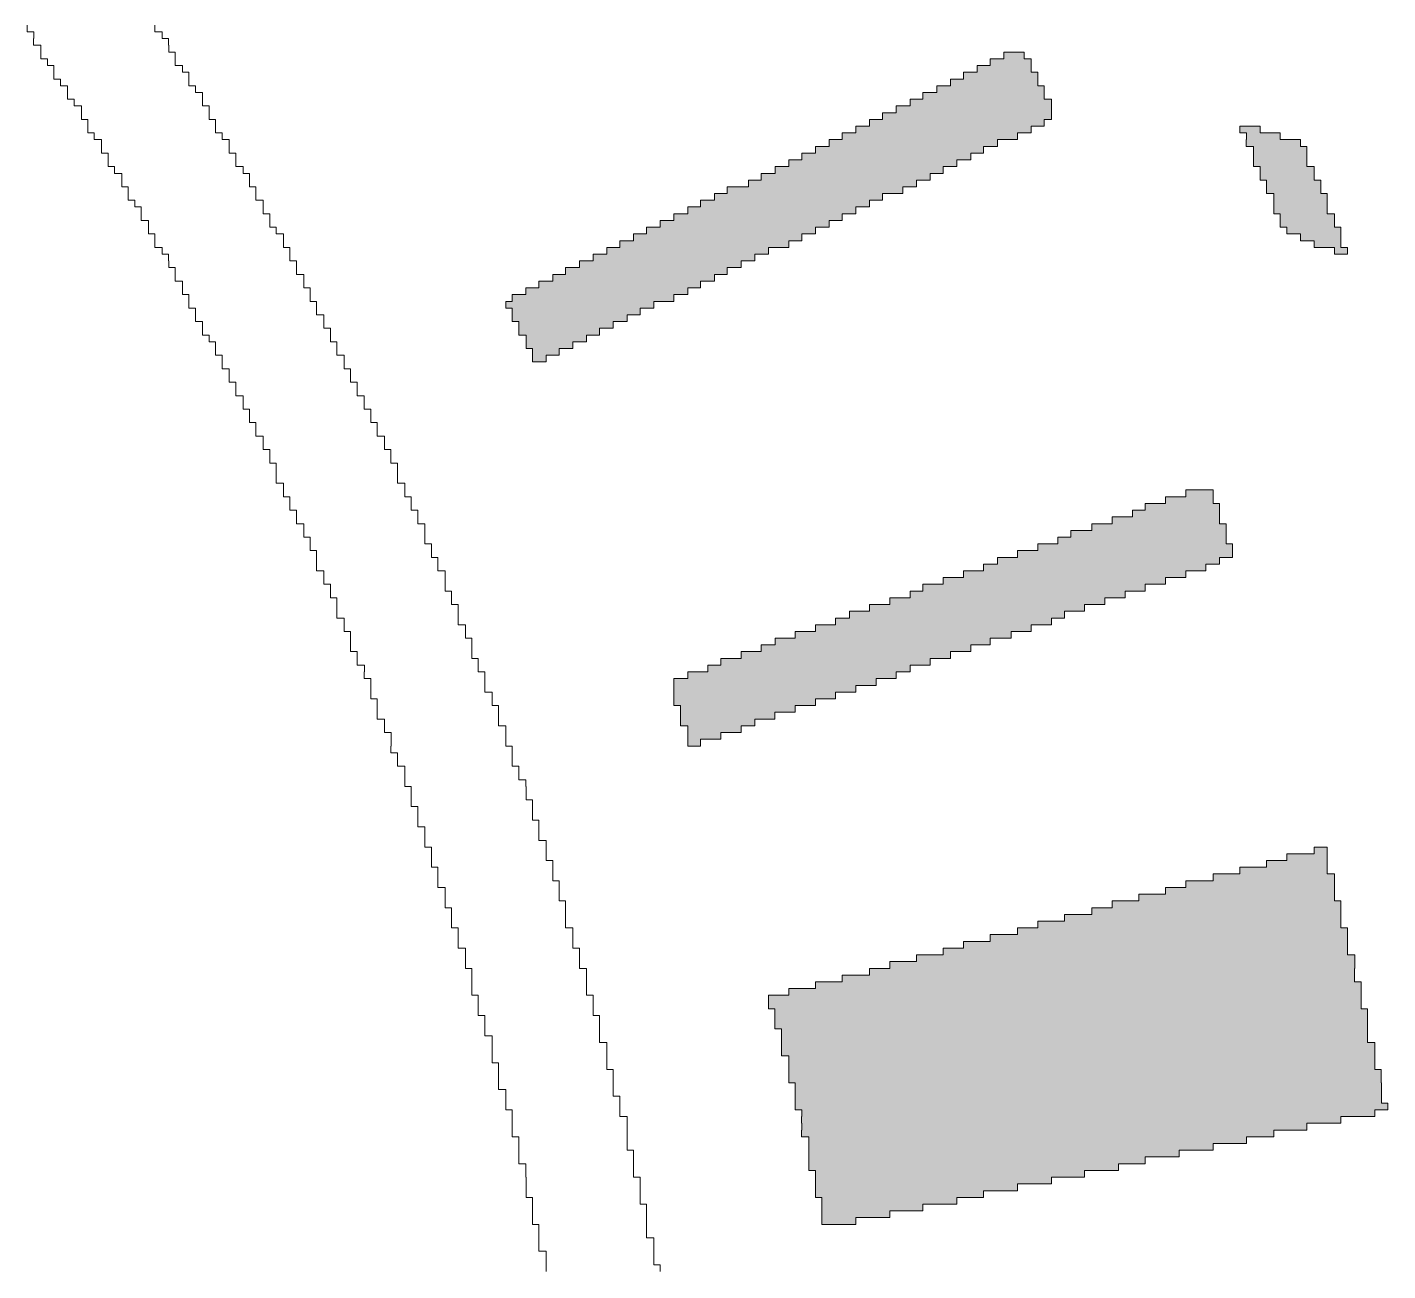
# Model space of a CAD drawing. Header units: millimetres. Extents: x 76.6 to 106.3, y -138 to -109.2.
# Drawn here: x 100.96 to 105.235, y -117.345 to -113.438 of the extents above; entities that cross this region are included whole.
import ezdxf

# ---------------------------------------------------------------- set-up
doc = ezdxf.new("R2010")
doc.units = ezdxf.units.MM
doc.header["$MEASUREMENT"] = 0
doc.layers.add('Layer 1', color=7, linetype='Continuous', lineweight=0)

msp = doc.modelspace()

# ---------------------------------------------------------------- hatches: boundary and pattern name
at = {"layer": 'Layer 1', "true_color": 0x000000, "transparency": 33554687}
h = msp.add_hatch(color=18, dxfattribs=at)
h.dxf.hatch_style = 2
h.paths.add_polyline_path([(102.9282, -114.2996), (102.9282, -114.3207), (102.8851, -114.3207), (102.8851, -114.342), (102.8445, -114.342), (102.8445, -114.3631), (102.8012, -114.3631), (102.8012, -114.3842), (102.7581, -114.3842), (102.7581, -114.4055), (102.7175, -114.4055), (102.7175, -114.4266), (102.6743, -114.4266), (102.6743, -114.4477), (102.631, -114.4477), (102.631, -114.469), (102.5904, -114.469), (102.5904, -114.4901), (102.5472, -114.4901), (102.5472, -114.469), (102.5472, -114.4477), (102.527, -114.4477), (102.527, -114.4266), (102.527, -114.4055), (102.5041, -114.4055), (102.5041, -114.3842), (102.504, -114.3842), (102.504, -114.3631), (102.4838, -114.3631), (102.4838, -114.342), (102.4838, -114.3207), (102.4634, -114.3207), (102.4634, -114.2996), (102.4837, -114.2996), (102.4837, -114.2785), (102.5269, -114.2785), (102.5269, -114.2572), (102.5676, -114.2572), (102.5676, -114.2361), (102.6107, -114.2361), (102.6107, -114.215), (102.6514, -114.215), (102.6514, -114.1937), (102.6946, -114.1937), (102.6946, -114.1726), (102.7377, -114.1726), (102.7377, -114.1515), (102.7809, -114.1515), (102.7809, -114.1302), (102.8216, -114.1302), (102.8216, -114.1091), (102.8648, -114.1091), (102.8648, -114.088), (102.9054, -114.088), (102.9054, -114.0667), (102.9486, -114.0667), (102.9486, -114.0456), (102.9918, -114.0456), (102.9918, -114.0245), (103.035, -114.0245), (103.035, -114.0032), (103.0756, -114.0032), (103.0756, -113.9821), (103.1188, -113.9821), (103.1188, -113.961), (103.1594, -113.961), (103.1594, -113.9397), (103.2255, -113.9397), (103.2255, -113.9186), (103.2661, -113.9186), (103.2661, -113.8975), (103.3093, -113.8975), (103.3093, -113.8762), (103.3525, -113.8762), (103.3525, -113.8551), (103.3931, -113.8551), (103.3931, -113.834), (103.4363, -113.834), (103.4363, -113.8127), (103.4795, -113.8127), (103.4795, -113.7916), (103.52, -113.7916), (103.52, -113.7705), (103.5632, -113.7705), (103.5632, -113.7492), (103.6064, -113.7492), (103.6064, -113.7281), (103.6471, -113.7281), (103.6471, -113.707), (103.6903, -113.707), (103.6903, -113.6857), (103.7335, -113.6857), (103.7335, -113.6646), (103.7741, -113.6646), (103.7741, -113.6435), (103.8172, -113.6435), (103.8172, -113.6222), (103.8605, -113.6222), (103.8605, -113.6011), (103.9011, -113.6011), (103.9011, -113.58), (103.9442, -113.58), (103.9442, -113.5587), (103.9849, -113.5587), (103.9849, -113.5376), (104.0281, -113.5376), (104.0281, -113.5165), (104.0916, -113.5165), (104.0916, -113.5376), (104.1144, -113.5376), (104.1144, -113.5587), (104.1144, -113.5587), (104.1144, -113.58), (104.1348, -113.58), (104.1348, -113.6011), (104.1348, -113.6222), (104.155, -113.6222), (104.155, -113.6435), (104.1551, -113.6435), (104.1551, -113.6646), (104.178, -113.6646), (104.178, -113.6857), (104.178, -113.707), (104.178, -113.7281), (104.155, -113.7281), (104.155, -113.7492), (104.1144, -113.7492), (104.1144, -113.7705), (104.0712, -113.7705), (104.0712, -113.7916), (104.0078, -113.7916), (104.0078, -113.8127), (103.9646, -113.8127), (103.9646, -113.834), (103.924, -113.834), (103.924, -113.8551), (103.8808, -113.8551), (103.8808, -113.8762), (103.8376, -113.8762), (103.8376, -113.8975), (103.797, -113.8975), (103.797, -113.9186), (103.7538, -113.9186), (103.7538, -113.9397), (103.7106, -113.9397), (103.7106, -113.961), (103.6471, -113.961), (103.6471, -113.9821), (103.6065, -113.9821), (103.6065, -114.0032), (103.5633, -114.0032), (103.5633, -114.0245), (103.5201, -114.0245), (103.5201, -114.0456), (103.4795, -114.0456), (103.4795, -114.0667), (103.4363, -114.0667), (103.4363, -114.088), (103.3931, -114.088), (103.3931, -114.1091), (103.3525, -114.1091), (103.3525, -114.1302), (103.2889, -114.1302), (103.2889, -114.1515), (103.2457, -114.1515), (103.2457, -114.1726), (103.2026, -114.1726), (103.2026, -114.1937), (103.1594, -114.1937), (103.1594, -114.215), (103.1187, -114.215), (103.1187, -114.2361), (103.0756, -114.2361), (103.0756, -114.2572), (103.0349, -114.2572), (103.0349, -114.2785), (102.9917, -114.2785), (102.9917, -114.2996)])
h = msp.add_hatch(color=18, dxfattribs=at)
h.dxf.hatch_style = 2
h.paths.add_polyline_path([(105.0669, -114.1302), (105.0034, -114.1302), (105.0034, -114.1091), (104.9602, -114.1091), (104.9602, -114.088), (104.917, -114.088), (104.917, -114.0667), (104.8967, -114.0667), (104.8967, -114.0456), (104.8967, -114.0245), (104.8764, -114.0245), (104.8764, -114.0032), (104.8764, -113.9821), (104.8764, -113.961), (104.8536, -113.961), (104.8536, -113.9397), (104.8536, -113.9186), (104.8332, -113.9186), (104.8332, -113.8975), (104.8332, -113.8762), (104.8129, -113.8762), (104.8129, -113.8551), (104.8129, -113.834), (104.8129, -113.8127), (104.79, -113.8127), (104.79, -113.7916), (104.7901, -113.7916), (104.7901, -113.7705), (104.7698, -113.7705), (104.7698, -113.7492), (104.8333, -113.7492), (104.8333, -113.7705), (104.8968, -113.7705), (104.8968, -113.7916), (104.9602, -113.7916), (104.9602, -113.8127), (104.9805, -113.8127), (104.9805, -113.834), (104.9805, -113.8551), (104.9805, -113.8762), (105.0034, -113.8762), (105.0034, -113.8975), (105.0034, -113.9186), (105.0238, -113.9186), (105.0238, -113.9397), (105.0238, -113.961), (105.044, -113.961), (105.044, -113.9821), (105.044, -114.0032), (105.044, -114.0245), (105.0669, -114.0245), (105.0669, -114.0456), (105.0669, -114.0667), (105.0872, -114.0667), (105.0872, -114.088), (105.0872, -114.1091), (105.0872, -114.1302), (105.1075, -114.1302), (105.1075, -114.1515), (105.0669, -114.1515)])
h = msp.add_hatch(color=18, dxfattribs=at)
h.dxf.hatch_style = 2
h.paths.add_polyline_path([(104.7063, -115.1251), (104.6631, -115.1251), (104.6631, -115.1462), (104.5996, -115.1462), (104.5996, -115.1675), (104.5361, -115.1675), (104.5361, -115.1886), (104.4726, -115.1886), (104.4726, -115.2097), (104.409, -115.2097), (104.409, -115.231), (104.3455, -115.231), (104.3455, -115.2521), (104.282, -115.2521), (104.282, -115.2732), (104.2185, -115.2732), (104.2185, -115.2945), (104.1779, -115.2945), (104.1779, -115.3156), (104.1144, -115.3156), (104.1144, -115.3367), (104.0509, -115.3367), (104.0509, -115.358), (103.9849, -115.358), (103.9849, -115.3791), (103.924, -115.3791), (103.924, -115.4002), (103.8605, -115.4002), (103.8605, -115.4215), (103.797, -115.4215), (103.797, -115.4426), (103.7334, -115.4426), (103.7334, -115.4637), (103.6903, -115.4637), (103.6903, -115.485), (103.6267, -115.485), (103.6267, -115.5061), (103.5633, -115.5061), (103.5633, -115.5272), (103.4997, -115.5272), (103.4997, -115.5485), (103.4363, -115.5485), (103.4363, -115.5696), (103.3728, -115.5696), (103.3728, -115.5907), (103.3092, -115.5907), (103.3092, -115.612), (103.2458, -115.612), (103.2458, -115.6331), (103.2025, -115.6331), (103.2025, -115.6542), (103.1391, -115.6542), (103.1391, -115.6755), (103.0755, -115.6755), (103.0755, -115.6966), (103.0349, -115.6966), (103.0349, -115.6755), (103.035, -115.6755), (103.035, -115.6542), (103.0349, -115.6542), (103.0349, -115.6331), (103.0121, -115.6331), (103.0121, -115.612), (103.012, -115.612), (103.012, -115.5907), (103.0121, -115.5907), (103.0121, -115.5696), (102.9918, -115.5696), (102.9918, -115.5485), (102.9917, -115.5485), (102.9917, -115.5272), (102.9918, -115.5272), (102.9918, -115.5061), (102.9917, -115.5061), (102.9917, -115.485), (103.035, -115.485), (103.035, -115.4637), (103.0984, -115.4637), (103.0984, -115.4426), (103.1391, -115.4426), (103.1391, -115.4215), (103.2026, -115.4215), (103.2026, -115.4002), (103.2661, -115.4002), (103.2661, -115.3791), (103.3093, -115.3791), (103.3093, -115.358), (103.3727, -115.358), (103.3727, -115.3367), (103.4362, -115.3367), (103.4362, -115.3156), (103.4997, -115.3156), (103.4997, -115.2945), (103.5429, -115.2945), (103.5429, -115.2732), (103.6064, -115.2732), (103.6064, -115.2521), (103.6699, -115.2521), (103.6699, -115.231), (103.7334, -115.231), (103.7334, -115.2097), (103.7741, -115.2097), (103.7741, -115.1886), (103.8376, -115.1886), (103.8376, -115.1675), (103.9011, -115.1675), (103.9011, -115.1462), (103.9646, -115.1462), (103.9646, -115.1251), (104.0078, -115.1251), (104.0078, -115.104), (104.0713, -115.104), (104.0713, -115.0827), (104.1348, -115.0827), (104.1348, -115.0616), (104.1983, -115.0616), (104.1983, -115.0405), (104.2389, -115.0405), (104.2389, -115.0192), (104.3049, -115.0192), (104.3049, -114.9981), (104.3684, -114.9981), (104.3684, -114.977), (104.432, -114.977), (104.432, -114.9557), (104.4726, -114.9557), (104.4726, -114.9346), (104.5361, -114.9346), (104.5361, -114.9135), (104.5995, -114.9135), (104.5995, -114.8922), (104.6859, -114.8922), (104.6859, -114.9135), (104.686, -114.9135), (104.686, -114.9346), (104.7063, -114.9346), (104.7063, -114.9557), (104.7063, -114.977), (104.7062, -114.977), (104.7062, -114.9981), (104.7265, -114.9981), (104.7265, -115.0192), (104.7266, -115.0192), (104.7266, -115.0405), (104.7266, -115.0616), (104.7469, -115.0616), (104.7469, -115.0827), (104.7469, -115.0827), (104.7469, -115.104), (104.7063, -115.104)])
h = msp.add_hatch(color=18, dxfattribs=at)
h.dxf.hatch_style = 2
h.paths.add_polyline_path([(105.194, -116.8607), (105.0872, -116.8607), (105.0872, -116.882), (104.9806, -116.882), (104.9806, -116.9031), (104.8764, -116.9031), (104.8764, -116.9242), (104.7901, -116.9242), (104.7901, -116.9455), (104.6859, -116.9455), (104.6859, -116.9666), (104.5793, -116.9666), (104.5793, -116.9877), (104.4725, -116.9877), (104.4725, -117.009), (104.3887, -117.009), (104.3887, -117.0301), (104.282, -117.0301), (104.282, -117.0512), (104.178, -117.0512), (104.178, -117.0725), (104.0712, -117.0725), (104.0712, -117.0936), (103.9646, -117.0936), (103.9646, -117.1147), (103.8808, -117.1147), (103.8808, -117.136), (103.7741, -117.136), (103.7741, -117.1571), (103.6699, -117.1571), (103.6699, -117.1782), (103.5633, -117.1782), (103.5633, -117.1995), (103.4566, -117.1995), (103.4566, -117.1782), (103.4565, -117.1782), (103.4565, -117.1571), (103.4566, -117.1571), (103.4566, -117.136), (103.4566, -117.136), (103.4566, -117.1147), (103.4363, -117.1147), (103.4363, -117.0936), (103.4362, -117.0936), (103.4362, -117.0725), (103.4363, -117.0725), (103.4363, -117.0512), (103.4362, -117.0512), (103.4362, -117.0301), (103.4159, -117.0301), (103.4159, -117.009), (103.4159, -116.9877), (103.416, -116.9877), (103.416, -116.9666), (103.4159, -116.9666), (103.4159, -116.9455), (103.416, -116.9455), (103.416, -116.9242), (103.393, -116.9242), (103.393, -116.9031), (103.3931, -116.9031), (103.3931, -116.882), (103.393, -116.882), (103.393, -116.8607), (103.3931, -116.8607), (103.3931, -116.8396), (103.3727, -116.8396), (103.3727, -116.8185), (103.3728, -116.8185), (103.3728, -116.7972), (103.3728, -116.7761), (103.3728, -116.755), (103.3524, -116.755), (103.3524, -116.7337), (103.3524, -116.7126), (103.3525, -116.7126), (103.3525, -116.6915), (103.3525, -116.6702), (103.3295, -116.6702), (103.3295, -116.6491), (103.3295, -116.628), (103.3296, -116.628), (103.3296, -116.6067), (103.3296, -116.5856), (103.3092, -116.5856), (103.3092, -116.5645), (103.3092, -116.5432), (103.3092, -116.5221), (103.2889, -116.5221), (103.2889, -116.501), (103.2889, -116.4797), (103.3525, -116.4797), (103.3525, -116.4586), (103.4363, -116.4586), (103.4363, -116.4375), (103.52, -116.4375), (103.52, -116.4162), (103.6064, -116.4162), (103.6064, -116.3951), (103.67, -116.3951), (103.67, -116.374), (103.7538, -116.374), (103.7538, -116.3527), (103.8376, -116.3527), (103.8376, -116.3316), (103.9011, -116.3316), (103.9011, -116.3105), (103.9849, -116.3105), (103.9849, -116.2892), (104.0713, -116.2892), (104.0713, -116.2681), (104.1348, -116.2681), (104.1348, -116.247), (104.2186, -116.247), (104.2186, -116.2257), (104.305, -116.2257), (104.305, -116.2046), (104.3684, -116.2046), (104.3684, -116.1835), (104.4523, -116.1835), (104.4523, -116.1622), (104.5361, -116.1622), (104.5361, -116.1411), (104.5995, -116.1411), (104.5995, -116.12), (104.6859, -116.12), (104.6859, -116.0987), (104.7698, -116.0987), (104.7698, -116.0776), (104.8536, -116.0776), (104.8536, -116.0565), (104.9171, -116.0565), (104.9171, -116.0352), (105.0034, -116.0352), (105.0034, -116.0141), (105.044, -116.0141), (105.044, -116.0352), (105.0441, -116.0352), (105.0441, -116.0565), (105.0441, -116.0565), (105.0441, -116.0776), (105.0441, -116.0987), (105.0669, -116.0987), (105.0669, -116.12), (105.0669, -116.1411), (105.067, -116.1411), (105.067, -116.1622), (105.067, -116.1835), (105.0872, -116.1835), (105.0872, -116.2046), (105.0873, -116.2046), (105.0873, -116.2257), (105.0873, -116.247), (105.0873, -116.2681), (105.1076, -116.2681), (105.1076, -116.2892), (105.1076, -116.3105), (105.1076, -116.3316), (105.1076, -116.3316), (105.1076, -116.3527), (105.1305, -116.3527), (105.1305, -116.374), (105.1305, -116.3951), (105.1304, -116.3951), (105.1304, -116.4162), (105.1304, -116.4375), (105.1508, -116.4375), (105.1508, -116.4586), (105.1508, -116.4797), (105.1507, -116.4797), (105.1507, -116.501), (105.1507, -116.5221), (105.171, -116.5221), (105.171, -116.5432), (105.171, -116.5645), (105.171, -116.5856), (105.1711, -116.5856), (105.1711, -116.6067), (105.1711, -116.628), (105.1939, -116.628), (105.1939, -116.6491), (105.1939, -116.6702), (105.194, -116.6702), (105.194, -116.6915), (105.194, -116.7126), (105.2142, -116.7126), (105.2142, -116.7337), (105.2142, -116.755), (105.2143, -116.755), (105.2143, -116.7761), (105.2143, -116.7972), (105.2143, -116.8185), (105.2345, -116.8185), (105.2345, -116.8396), (105.194, -116.8396)])

# ---------------------------------------------------------------- linework, layer by layer
at = {"layer": 'Layer 1'}
for points in [[(102.5905, -117.3476), (102.5905, -117.3265), (102.5904, -117.3265), (102.5904, -117.3052), (102.5904, -117.2841), (102.5676, -117.2841), (102.5676, -117.263), (102.5676, -117.2417), (102.5676, -117.2417), (102.5676, -117.2206), (102.5676, -117.1995), (102.5473, -117.1995), (102.5473, -117.1782), (102.5473, -117.1571), (102.5473, -117.136), (102.5473, -117.136), (102.5473, -117.1147), (102.527, -117.1147), (102.527, -117.0936), (102.527, -117.0725), (102.527, -117.0512), (102.5269, -117.0512), (102.5269, -117.0301), (102.5269, -117.009), (102.5041, -117.009), (102.5041, -116.9877), (102.5041, -116.9666), (102.504, -116.9666), (102.504, -116.9455), (102.504, -116.9242), (102.4838, -116.9242), (102.4838, -116.9031), (102.4838, -116.882), (102.4838, -116.8607), (102.4837, -116.8607), (102.4837, -116.8396), (102.4635, -116.8396), (102.4635, -116.8185), (102.4635, -116.7972), (102.4634, -116.7972), (102.4634, -116.7761), (102.4406, -116.7761), (102.4406, -116.755), (102.4406, -116.7337), (102.4406, -116.7126), (102.4405, -116.7126), (102.4405, -116.6915), (102.4203, -116.6915), (102.4203, -116.6702), (102.4203, -116.6491), (102.4203, -116.628), (102.4202, -116.628), (102.4202, -116.6067), (102.3974, -116.6067), (102.3974, -116.5856), (102.3974, -116.5645), (102.3974, -116.5432), (102.3771, -116.5432), (102.3771, -116.5221), (102.3771, -116.501), (102.3771, -116.4797), (102.3568, -116.4797), (102.3568, -116.4586), (102.3568, -116.4375), (102.3568, -116.4162), (102.3568, -116.3951), (102.3365, -116.3951), (102.3365, -116.374), (102.3365, -116.3527), (102.3365, -116.3316), (102.3136, -116.3316), (102.3136, -116.3105), (102.3136, -116.2892), (102.3136, -116.2681), (102.2933, -116.2681), (102.2933, -116.247), (102.2933, -116.2257), (102.2933, -116.2046), (102.2729, -116.2046), (102.2729, -116.1835), (102.273, -116.1835), (102.273, -116.1622), (102.273, -116.1411), (102.2501, -116.1411), (102.2501, -116.12), (102.2501, -116.12), (102.2501, -116.0987), (102.2501, -116.0776), (102.2297, -116.0776), (102.2297, -116.0565), (102.2298, -116.0565), (102.2298, -116.0352), (102.2298, -116.0141), (102.2094, -116.0141), (102.2094, -115.993), (102.2095, -115.993), (102.2095, -115.9717), (102.2095, -115.9506), (102.1866, -115.9506), (102.1866, -115.9295), (102.1866, -115.9295), (102.1866, -115.9082), (102.1866, -115.8871), (102.1662, -115.8871), (102.1662, -115.866), (102.1663, -115.866), (102.1663, -115.8447), (102.1663, -115.8236), (102.1459, -115.8236), (102.1459, -115.8025), (102.146, -115.8025), (102.146, -115.7812), (102.146, -115.7601), (102.1231, -115.7601), (102.1231, -115.739), (102.1231, -115.7177), (102.1027, -115.7177), (102.1027, -115.6966), (102.1028, -115.6966), (102.1028, -115.6755), (102.1028, -115.6542), (102.0824, -115.6542), (102.0824, -115.6331), (102.0825, -115.6331), (102.0825, -115.612), (102.0596, -115.612), (102.0596, -115.5907), (102.0596, -115.5696), (102.0596, -115.5696), (102.0596, -115.5485), (102.0392, -115.5485), (102.0392, -115.5272), (102.0393, -115.5272), (102.0393, -115.5061), (102.0393, -115.485), (102.0189, -115.485), (102.0189, -115.4637), (102.019, -115.4637), (102.019, -115.4426), (101.9961, -115.4426), (101.9961, -115.4215), (101.9961, -115.4215), (101.9961, -115.4002), (101.9757, -115.4002), (101.9757, -115.3791), (101.9757, -115.358), (101.9758, -115.358), (101.9758, -115.3367), (101.9554, -115.3367), (101.9554, -115.3156), (101.9555, -115.3156), (101.9555, -115.2945), (101.9326, -115.2945), (101.9326, -115.2732), (101.9326, -115.2521), (101.9326, -115.2521), (101.9326, -115.231), (101.9122, -115.231), (101.9122, -115.2097), (101.9123, -115.2097), (101.9123, -115.1886), (101.8919, -115.1886), (101.8919, -115.1675), (101.8919, -115.1462), (101.8691, -115.1462), (101.8691, -115.1251), (101.8691, -115.104), (101.8691, -115.104), (101.8691, -115.0827), (101.8487, -115.0827), (101.8487, -115.0616), (101.8488, -115.0616), (101.8488, -115.0405), (101.8284, -115.0405), (101.8284, -115.0192), (101.8284, -114.9981), (101.8056, -114.9981), (101.8056, -114.977), (101.8056, -114.9557), (101.7852, -114.9557), (101.7852, -114.9346), (101.7852, -114.9135), (101.7649, -114.9135), (101.7649, -114.8922), (101.7649, -114.8711), (101.7421, -114.8711), (101.7421, -114.85), (101.7421, -114.8287), (101.7421, -114.8076), (101.7217, -114.8076), (101.7217, -114.7865), (101.7217, -114.7652), (101.7014, -114.7652), (101.7014, -114.7441), (101.7014, -114.723), (101.6786, -114.723), (101.6786, -114.7017), (101.6786, -114.6806), (101.6582, -114.6806), (101.6582, -114.6595), (101.6582, -114.6382), (101.6379, -114.6382), (101.6379, -114.6171), (101.6379, -114.596), (101.6151, -114.596), (101.6151, -114.5747), (101.6151, -114.5536), (101.5947, -114.5536), (101.5947, -114.5325), (101.5947, -114.5112), (101.5719, -114.5112), (101.5719, -114.4901), (101.5719, -114.469), (101.5516, -114.469), (101.5516, -114.4477), (101.5516, -114.4266), (101.5312, -114.4266), (101.5312, -114.4055), (101.511, -114.4055), (101.511, -114.3842), (101.5109, -114.3842), (101.5109, -114.3631), (101.4881, -114.3631), (101.4881, -114.342), (101.4881, -114.342), (101.4881, -114.3207), (101.4678, -114.3207), (101.4678, -114.2996), (101.4677, -114.2996), (101.4677, -114.2785), (101.4475, -114.2785), (101.4475, -114.2572), (101.4474, -114.2572), (101.4474, -114.2361), (101.4246, -114.2361), (101.4246, -114.215), (101.4246, -114.215), (101.4246, -114.1937), (101.4043, -114.1937), (101.4043, -114.1726), (101.4042, -114.1726), (101.4042, -114.1515), (101.384, -114.1515), (101.384, -114.1302), (101.3611, -114.1302), (101.3611, -114.1091), (101.3611, -114.088), (101.3408, -114.088), (101.3408, -114.0667), (101.3407, -114.0667), (101.3407, -114.0456), (101.3179, -114.0456), (101.3179, -114.0245), (101.3179, -114.0032), (101.2976, -114.0032), (101.2976, -113.9821), (101.2773, -113.9821), (101.2773, -113.961), (101.2773, -113.9397), (101.257, -113.9397), (101.257, -113.9186), (101.257, -113.8975), (101.2341, -113.8975), (101.2341, -113.8762), (101.2138, -113.8762), (101.2138, -113.8551), (101.2138, -113.834), (101.1935, -113.834), (101.1935, -113.8127), (101.1935, -113.7916), (101.1706, -113.7916), (101.1706, -113.7705), (101.1503, -113.7705), (101.1503, -113.7492), (101.1503, -113.7281), (101.13, -113.7281), (101.13, -113.707), (101.13, -113.6857), (101.1071, -113.6857), (101.1071, -113.6646), (101.0867, -113.6646), (101.0867, -113.6435), (101.0868, -113.6435), (101.0868, -113.6222), (101.0639, -113.6222), (101.0639, -113.6011), (101.0436, -113.6011), (101.0436, -113.58), (101.0436, -113.58), (101.0436, -113.5587), (101.0233, -113.5587), (101.0233, -113.5376), (101.0029, -113.5376), (101.0029, -113.5165), (101.003, -113.5165), (101.003, -113.4952), (100.98, -113.4952), (100.98, -113.4741), (100.9801, -113.4741), (100.9801, -113.453), (100.9598, -113.453), (100.9598, -113.4317)], [(101.3611, -113.4317), (101.3611, -113.453), (101.384, -113.453), (101.384, -113.4741), (101.4042, -113.4741), (101.4042, -113.4952), (101.4043, -113.4952), (101.4043, -113.5165), (101.4245, -113.5165), (101.4245, -113.5376), (101.4246, -113.5376), (101.4246, -113.5587), (101.4475, -113.5587), (101.4475, -113.58), (101.4678, -113.58), (101.4678, -113.6011), (101.4678, -113.6011), (101.4678, -113.6222), (101.4881, -113.6222), (101.4881, -113.6435), (101.5109, -113.6435), (101.5109, -113.6646), (101.511, -113.6646), (101.511, -113.6857), (101.5313, -113.6857), (101.5313, -113.707), (101.5313, -113.7281), (101.5516, -113.7281), (101.5516, -113.7492), (101.5516, -113.7705), (101.5719, -113.7705), (101.5719, -113.7916), (101.5948, -113.7916), (101.5948, -113.8127), (101.5948, -113.834), (101.6151, -113.834), (101.6151, -113.8551), (101.6151, -113.8762), (101.638, -113.8762), (101.638, -113.8975), (101.6583, -113.8975), (101.6583, -113.9186), (101.6583, -113.9397), (101.6786, -113.9397), (101.6786, -113.961), (101.6786, -113.9821), (101.7015, -113.9821), (101.7015, -114.0032), (101.7014, -114.0032), (101.7014, -114.0245), (101.7218, -114.0245), (101.7218, -114.0456), (101.7217, -114.0456), (101.7217, -114.0667), (101.7421, -114.0667), (101.7421, -114.088), (101.765, -114.088), (101.765, -114.1091), (101.765, -114.1302), (101.7853, -114.1302), (101.7853, -114.1515), (101.7852, -114.1515), (101.7852, -114.1726), (101.8056, -114.1726), (101.8056, -114.1937), (101.8056, -114.1937), (101.8056, -114.215), (101.8285, -114.215), (101.8285, -114.2361), (101.8284, -114.2361), (101.8284, -114.2572), (101.8488, -114.2572), (101.8488, -114.2785), (101.8487, -114.2785), (101.8487, -114.2996), (101.8691, -114.2996), (101.8691, -114.3207), (101.8691, -114.3207), (101.8691, -114.342), (101.892, -114.342), (101.892, -114.3631), (101.8919, -114.3631), (101.8919, -114.3842), (101.9123, -114.3842), (101.9123, -114.4055), (101.9122, -114.4055), (101.9122, -114.4266), (101.9326, -114.4266), (101.9326, -114.4477), (101.9326, -114.469), (101.9554, -114.469), (101.9554, -114.4901), (101.9554, -114.5112), (101.9757, -114.5112), (101.9757, -114.5325), (101.9757, -114.5536), (101.9961, -114.5536), (101.9961, -114.5747), (101.9961, -114.596), (102.0189, -114.596), (102.0189, -114.6171), (102.0189, -114.6382), (102.0392, -114.6382), (102.0392, -114.6595), (102.0392, -114.6806), (102.0596, -114.6806), (102.0596, -114.7017), (102.0596, -114.723), (102.0824, -114.723), (102.0824, -114.7441), (102.0824, -114.7652), (102.1027, -114.7652), (102.1027, -114.7865), (102.1027, -114.8076), (102.1231, -114.8076), (102.1231, -114.8287), (102.1231, -114.85), (102.1231, -114.8711), (102.1459, -114.8711), (102.1459, -114.8922), (102.1459, -114.9135), (102.1662, -114.9135), (102.1662, -114.9346), (102.1662, -114.9557), (102.1866, -114.9557), (102.1866, -114.977), (102.1866, -114.9981), (102.2094, -114.9981), (102.2094, -115.0192), (102.2094, -115.0405), (102.2095, -115.0405), (102.2095, -115.0616), (102.2297, -115.0616), (102.2297, -115.0827), (102.2298, -115.0827), (102.2298, -115.104), (102.2501, -115.104), (102.2501, -115.1251), (102.2501, -115.1462), (102.2729, -115.1462), (102.2729, -115.1675), (102.2729, -115.1886), (102.273, -115.1886), (102.273, -115.2097), (102.2932, -115.2097), (102.2932, -115.231), (102.2933, -115.231), (102.2933, -115.2521), (102.3136, -115.2521), (102.3136, -115.2732), (102.3136, -115.2945), (102.3136, -115.2945), (102.3136, -115.3156), (102.3364, -115.3156), (102.3364, -115.3367), (102.3365, -115.3367), (102.3365, -115.358), (102.3567, -115.358), (102.3567, -115.3791), (102.3567, -115.4002), (102.3568, -115.4002), (102.3568, -115.4215), (102.3771, -115.4215), (102.3771, -115.4426), (102.3771, -115.4426), (102.3771, -115.4637), (102.3974, -115.4637), (102.3974, -115.485), (102.3974, -115.5061), (102.3974, -115.5272), (102.4202, -115.5272), (102.4202, -115.5485), (102.4203, -115.5485), (102.4203, -115.5696), (102.4406, -115.5696), (102.4406, -115.5907), (102.4406, -115.612), (102.4406, -115.612), (102.4406, -115.6331), (102.4634, -115.6331), (102.4634, -115.6542), (102.4635, -115.6542), (102.4635, -115.6755), (102.4635, -115.6966), (102.4837, -115.6966), (102.4837, -115.7177), (102.4838, -115.7177), (102.4838, -115.739), (102.4838, -115.7601), (102.5041, -115.7601), (102.5041, -115.7812), (102.5041, -115.8025), (102.5269, -115.8025), (102.5269, -115.8236), (102.527, -115.8236), (102.527, -115.8447), (102.527, -115.866), (102.5472, -115.866), (102.5472, -115.8871), (102.5473, -115.8871), (102.5473, -115.9082), (102.5473, -115.9295), (102.5676, -115.9295), (102.5676, -115.9506), (102.5676, -115.9506), (102.5676, -115.9717), (102.5676, -115.993), (102.5904, -115.993), (102.5904, -116.0141), (102.5905, -116.0141), (102.5905, -116.0352), (102.5905, -116.0565), (102.6107, -116.0565), (102.6107, -116.0776), (102.6108, -116.0776), (102.6108, -116.0987), (102.6108, -116.12), (102.6311, -116.12), (102.6311, -116.1411), (102.6311, -116.1411), (102.6311, -116.1622), (102.6311, -116.1835), (102.6514, -116.1835), (102.6514, -116.2046), (102.6514, -116.2257), (102.6514, -116.247), (102.6514, -116.2681), (102.6743, -116.2681), (102.6743, -116.2892), (102.6743, -116.3105), (102.6743, -116.3316), (102.6946, -116.3316), (102.6946, -116.3527), (102.6946, -116.374), (102.6946, -116.3951), (102.7175, -116.3951), (102.7175, -116.4162), (102.7175, -116.4375), (102.7175, -116.4586), (102.7175, -116.4797), (102.7378, -116.4797), (102.7378, -116.501), (102.7378, -116.5221), (102.7378, -116.5432), (102.7581, -116.5432), (102.7581, -116.5645), (102.7581, -116.5856), (102.7581, -116.6067), (102.758, -116.6067), (102.758, -116.628), (102.781, -116.628), (102.781, -116.6491), (102.781, -116.6702), (102.781, -116.6915), (102.7809, -116.6915), (102.7809, -116.7126), (102.8013, -116.7126), (102.8013, -116.7337), (102.8013, -116.755), (102.8013, -116.7761), (102.8012, -116.7761), (102.8012, -116.7972), (102.8216, -116.7972), (102.8216, -116.8185), (102.8216, -116.8396), (102.8215, -116.8396), (102.8215, -116.8607), (102.8445, -116.8607), (102.8445, -116.882), (102.8445, -116.9031), (102.8445, -116.9242), (102.8444, -116.9242), (102.8444, -116.9455), (102.8444, -116.9666), (102.8648, -116.9666), (102.8648, -116.9877), (102.8648, -117.009), (102.8647, -117.009), (102.8647, -117.0301), (102.8647, -117.0512), (102.8851, -117.0512), (102.8851, -117.0725), (102.8851, -117.0936), (102.8851, -117.1147), (102.8851, -117.1147), (102.8851, -117.136), (102.9054, -117.136), (102.9054, -117.1571), (102.9054, -117.1782), (102.9054, -117.1995), (102.9054, -117.1995), (102.9054, -117.2206), (102.9054, -117.2417), (102.9283, -117.2417), (102.9283, -117.263), (102.9283, -117.2841), (102.9282, -117.2841), (102.9282, -117.3052), (102.9282, -117.3265), (102.9486, -117.3265), (102.9486, -117.3476)]]:
    msp.add_lwpolyline(points, dxfattribs=at)
for points in [[(102.9282, -114.2996), (102.9282, -114.3207), (102.8851, -114.3207), (102.8851, -114.342), (102.8445, -114.342), (102.8445, -114.3631), (102.8012, -114.3631), (102.8012, -114.3842), (102.7581, -114.3842), (102.7581, -114.4055), (102.7175, -114.4055), (102.7175, -114.4266), (102.6743, -114.4266), (102.6743, -114.4477), (102.631, -114.4477), (102.631, -114.469), (102.5904, -114.469), (102.5904, -114.4901), (102.5472, -114.4901), (102.5472, -114.469), (102.5472, -114.4477), (102.527, -114.4477), (102.527, -114.4266), (102.527, -114.4055), (102.5041, -114.4055), (102.5041, -114.3842), (102.504, -114.3842), (102.504, -114.3631), (102.4838, -114.3631), (102.4838, -114.342), (102.4838, -114.3207), (102.4634, -114.3207), (102.4634, -114.2996), (102.4837, -114.2996), (102.4837, -114.2785), (102.5269, -114.2785), (102.5269, -114.2572), (102.5676, -114.2572), (102.5676, -114.2361), (102.6107, -114.2361), (102.6107, -114.215), (102.6514, -114.215), (102.6514, -114.1937), (102.6946, -114.1937), (102.6946, -114.1726), (102.7377, -114.1726), (102.7377, -114.1515), (102.7809, -114.1515), (102.7809, -114.1302), (102.8216, -114.1302), (102.8216, -114.1091), (102.8648, -114.1091), (102.8648, -114.088), (102.9054, -114.088), (102.9054, -114.0667), (102.9486, -114.0667), (102.9486, -114.0456), (102.9918, -114.0456), (102.9918, -114.0245), (103.035, -114.0245), (103.035, -114.0032), (103.0756, -114.0032), (103.0756, -113.9821), (103.1188, -113.9821), (103.1188, -113.961), (103.1594, -113.961), (103.1594, -113.9397), (103.2255, -113.9397), (103.2255, -113.9186), (103.2661, -113.9186), (103.2661, -113.8975), (103.3093, -113.8975), (103.3093, -113.8762), (103.3525, -113.8762), (103.3525, -113.8551), (103.3931, -113.8551), (103.3931, -113.834), (103.4363, -113.834), (103.4363, -113.8127), (103.4795, -113.8127), (103.4795, -113.7916), (103.52, -113.7916), (103.52, -113.7705), (103.5632, -113.7705), (103.5632, -113.7492), (103.6064, -113.7492), (103.6064, -113.7281), (103.6471, -113.7281), (103.6471, -113.707), (103.6903, -113.707), (103.6903, -113.6857), (103.7335, -113.6857), (103.7335, -113.6646), (103.7741, -113.6646), (103.7741, -113.6435), (103.8172, -113.6435), (103.8172, -113.6222), (103.8605, -113.6222), (103.8605, -113.6011), (103.9011, -113.6011), (103.9011, -113.58), (103.9442, -113.58), (103.9442, -113.5587), (103.9849, -113.5587), (103.9849, -113.5376), (104.0281, -113.5376), (104.0281, -113.5165), (104.0916, -113.5165), (104.0916, -113.5376), (104.1144, -113.5376), (104.1144, -113.5587), (104.1144, -113.5587), (104.1144, -113.58), (104.1348, -113.58), (104.1348, -113.6011), (104.1348, -113.6222), (104.155, -113.6222), (104.155, -113.6435), (104.1551, -113.6435), (104.1551, -113.6646), (104.178, -113.6646), (104.178, -113.6857), (104.178, -113.707), (104.178, -113.7281), (104.155, -113.7281), (104.155, -113.7492), (104.1144, -113.7492), (104.1144, -113.7705), (104.0712, -113.7705), (104.0712, -113.7916), (104.0078, -113.7916), (104.0078, -113.8127), (103.9646, -113.8127), (103.9646, -113.834), (103.924, -113.834), (103.924, -113.8551), (103.8808, -113.8551), (103.8808, -113.8762), (103.8376, -113.8762), (103.8376, -113.8975), (103.797, -113.8975), (103.797, -113.9186), (103.7538, -113.9186), (103.7538, -113.9397), (103.7106, -113.9397), (103.7106, -113.961), (103.6471, -113.961), (103.6471, -113.9821), (103.6065, -113.9821), (103.6065, -114.0032), (103.5633, -114.0032), (103.5633, -114.0245), (103.5201, -114.0245), (103.5201, -114.0456), (103.4795, -114.0456), (103.4795, -114.0667), (103.4363, -114.0667), (103.4363, -114.088), (103.3931, -114.088), (103.3931, -114.1091), (103.3525, -114.1091), (103.3525, -114.1302), (103.2889, -114.1302), (103.2889, -114.1515), (103.2457, -114.1515), (103.2457, -114.1726), (103.2026, -114.1726), (103.2026, -114.1937), (103.1594, -114.1937), (103.1594, -114.215), (103.1187, -114.215), (103.1187, -114.2361), (103.0756, -114.2361), (103.0756, -114.2572), (103.0349, -114.2572), (103.0349, -114.2785), (102.9917, -114.2785), (102.9917, -114.2996)], [(105.0669, -114.1302), (105.0034, -114.1302), (105.0034, -114.1091), (104.9602, -114.1091), (104.9602, -114.088), (104.917, -114.088), (104.917, -114.0667), (104.8967, -114.0667), (104.8967, -114.0456), (104.8967, -114.0245), (104.8764, -114.0245), (104.8764, -114.0032), (104.8764, -113.9821), (104.8764, -113.961), (104.8536, -113.961), (104.8536, -113.9397), (104.8536, -113.9186), (104.8332, -113.9186), (104.8332, -113.8975), (104.8332, -113.8762), (104.8129, -113.8762), (104.8129, -113.8551), (104.8129, -113.834), (104.8129, -113.8127), (104.79, -113.8127), (104.79, -113.7916), (104.7901, -113.7916), (104.7901, -113.7705), (104.7698, -113.7705), (104.7698, -113.7492), (104.8333, -113.7492), (104.8333, -113.7705), (104.8968, -113.7705), (104.8968, -113.7916), (104.9602, -113.7916), (104.9602, -113.8127), (104.9805, -113.8127), (104.9805, -113.834), (104.9805, -113.8551), (104.9805, -113.8762), (105.0034, -113.8762), (105.0034, -113.8975), (105.0034, -113.9186), (105.0238, -113.9186), (105.0238, -113.9397), (105.0238, -113.961), (105.044, -113.961), (105.044, -113.9821), (105.044, -114.0032), (105.044, -114.0245), (105.0669, -114.0245), (105.0669, -114.0456), (105.0669, -114.0667), (105.0872, -114.0667), (105.0872, -114.088), (105.0872, -114.1091), (105.0872, -114.1302), (105.1075, -114.1302), (105.1075, -114.1515), (105.0669, -114.1515)], [(104.7063, -115.1251), (104.6631, -115.1251), (104.6631, -115.1462), (104.5996, -115.1462), (104.5996, -115.1675), (104.5361, -115.1675), (104.5361, -115.1886), (104.4726, -115.1886), (104.4726, -115.2097), (104.409, -115.2097), (104.409, -115.231), (104.3455, -115.231), (104.3455, -115.2521), (104.282, -115.2521), (104.282, -115.2732), (104.2185, -115.2732), (104.2185, -115.2945), (104.1779, -115.2945), (104.1779, -115.3156), (104.1144, -115.3156), (104.1144, -115.3367), (104.0509, -115.3367), (104.0509, -115.358), (103.9849, -115.358), (103.9849, -115.3791), (103.924, -115.3791), (103.924, -115.4002), (103.8605, -115.4002), (103.8605, -115.4215), (103.797, -115.4215), (103.797, -115.4426), (103.7334, -115.4426), (103.7334, -115.4637), (103.6903, -115.4637), (103.6903, -115.485), (103.6267, -115.485), (103.6267, -115.5061), (103.5633, -115.5061), (103.5633, -115.5272), (103.4997, -115.5272), (103.4997, -115.5485), (103.4363, -115.5485), (103.4363, -115.5696), (103.3728, -115.5696), (103.3728, -115.5907), (103.3092, -115.5907), (103.3092, -115.612), (103.2458, -115.612), (103.2458, -115.6331), (103.2025, -115.6331), (103.2025, -115.6542), (103.1391, -115.6542), (103.1391, -115.6755), (103.0755, -115.6755), (103.0755, -115.6966), (103.0349, -115.6966), (103.0349, -115.6755), (103.035, -115.6755), (103.035, -115.6542), (103.0349, -115.6542), (103.0349, -115.6331), (103.0121, -115.6331), (103.0121, -115.612), (103.012, -115.612), (103.012, -115.5907), (103.0121, -115.5907), (103.0121, -115.5696), (102.9918, -115.5696), (102.9918, -115.5485), (102.9917, -115.5485), (102.9917, -115.5272), (102.9918, -115.5272), (102.9918, -115.5061), (102.9917, -115.5061), (102.9917, -115.485), (103.035, -115.485), (103.035, -115.4637), (103.0984, -115.4637), (103.0984, -115.4426), (103.1391, -115.4426), (103.1391, -115.4215), (103.2026, -115.4215), (103.2026, -115.4002), (103.2661, -115.4002), (103.2661, -115.3791), (103.3093, -115.3791), (103.3093, -115.358), (103.3727, -115.358), (103.3727, -115.3367), (103.4362, -115.3367), (103.4362, -115.3156), (103.4997, -115.3156), (103.4997, -115.2945), (103.5429, -115.2945), (103.5429, -115.2732), (103.6064, -115.2732), (103.6064, -115.2521), (103.6699, -115.2521), (103.6699, -115.231), (103.7334, -115.231), (103.7334, -115.2097), (103.7741, -115.2097), (103.7741, -115.1886), (103.8376, -115.1886), (103.8376, -115.1675), (103.9011, -115.1675), (103.9011, -115.1462), (103.9646, -115.1462), (103.9646, -115.1251), (104.0078, -115.1251), (104.0078, -115.104), (104.0713, -115.104), (104.0713, -115.0827), (104.1348, -115.0827), (104.1348, -115.0616), (104.1983, -115.0616), (104.1983, -115.0405), (104.2389, -115.0405), (104.2389, -115.0192), (104.3049, -115.0192), (104.3049, -114.9981), (104.3684, -114.9981), (104.3684, -114.977), (104.432, -114.977), (104.432, -114.9557), (104.4726, -114.9557), (104.4726, -114.9346), (104.5361, -114.9346), (104.5361, -114.9135), (104.5995, -114.9135), (104.5995, -114.8922), (104.6859, -114.8922), (104.6859, -114.9135), (104.686, -114.9135), (104.686, -114.9346), (104.7063, -114.9346), (104.7063, -114.9557), (104.7063, -114.977), (104.7062, -114.977), (104.7062, -114.9981), (104.7265, -114.9981), (104.7265, -115.0192), (104.7266, -115.0192), (104.7266, -115.0405), (104.7266, -115.0616), (104.7469, -115.0616), (104.7469, -115.0827), (104.7469, -115.0827), (104.7469, -115.104), (104.7063, -115.104)], [(105.194, -116.8607), (105.0872, -116.8607), (105.0872, -116.882), (104.9806, -116.882), (104.9806, -116.9031), (104.8764, -116.9031), (104.8764, -116.9242), (104.7901, -116.9242), (104.7901, -116.9455), (104.6859, -116.9455), (104.6859, -116.9666), (104.5793, -116.9666), (104.5793, -116.9877), (104.4725, -116.9877), (104.4725, -117.009), (104.3887, -117.009), (104.3887, -117.0301), (104.282, -117.0301), (104.282, -117.0512), (104.178, -117.0512), (104.178, -117.0725), (104.0712, -117.0725), (104.0712, -117.0936), (103.9646, -117.0936), (103.9646, -117.1147), (103.8808, -117.1147), (103.8808, -117.136), (103.7741, -117.136), (103.7741, -117.1571), (103.6699, -117.1571), (103.6699, -117.1782), (103.5633, -117.1782), (103.5633, -117.1995), (103.4566, -117.1995), (103.4566, -117.1782), (103.4565, -117.1782), (103.4565, -117.1571), (103.4566, -117.1571), (103.4566, -117.136), (103.4566, -117.136), (103.4566, -117.1147), (103.4363, -117.1147), (103.4363, -117.0936), (103.4362, -117.0936), (103.4362, -117.0725), (103.4363, -117.0725), (103.4363, -117.0512), (103.4362, -117.0512), (103.4362, -117.0301), (103.4159, -117.0301), (103.4159, -117.009), (103.4159, -116.9877), (103.416, -116.9877), (103.416, -116.9666), (103.4159, -116.9666), (103.4159, -116.9455), (103.416, -116.9455), (103.416, -116.9242), (103.393, -116.9242), (103.393, -116.9031), (103.3931, -116.9031), (103.3931, -116.882), (103.393, -116.882), (103.393, -116.8607), (103.3931, -116.8607), (103.3931, -116.8396), (103.3727, -116.8396), (103.3727, -116.8185), (103.3728, -116.8185), (103.3728, -116.7972), (103.3728, -116.7761), (103.3728, -116.755), (103.3524, -116.755), (103.3524, -116.7337), (103.3524, -116.7126), (103.3525, -116.7126), (103.3525, -116.6915), (103.3525, -116.6702), (103.3295, -116.6702), (103.3295, -116.6491), (103.3295, -116.628), (103.3296, -116.628), (103.3296, -116.6067), (103.3296, -116.5856), (103.3092, -116.5856), (103.3092, -116.5645), (103.3092, -116.5432), (103.3092, -116.5221), (103.2889, -116.5221), (103.2889, -116.501), (103.2889, -116.4797), (103.3525, -116.4797), (103.3525, -116.4586), (103.4363, -116.4586), (103.4363, -116.4375), (103.52, -116.4375), (103.52, -116.4162), (103.6064, -116.4162), (103.6064, -116.3951), (103.67, -116.3951), (103.67, -116.374), (103.7538, -116.374), (103.7538, -116.3527), (103.8376, -116.3527), (103.8376, -116.3316), (103.9011, -116.3316), (103.9011, -116.3105), (103.9849, -116.3105), (103.9849, -116.2892), (104.0713, -116.2892), (104.0713, -116.2681), (104.1348, -116.2681), (104.1348, -116.247), (104.2186, -116.247), (104.2186, -116.2257), (104.305, -116.2257), (104.305, -116.2046), (104.3684, -116.2046), (104.3684, -116.1835), (104.4523, -116.1835), (104.4523, -116.1622), (104.5361, -116.1622), (104.5361, -116.1411), (104.5995, -116.1411), (104.5995, -116.12), (104.6859, -116.12), (104.6859, -116.0987), (104.7698, -116.0987), (104.7698, -116.0776), (104.8536, -116.0776), (104.8536, -116.0565), (104.9171, -116.0565), (104.9171, -116.0352), (105.0034, -116.0352), (105.0034, -116.0141), (105.044, -116.0141), (105.044, -116.0352), (105.0441, -116.0352), (105.0441, -116.0565), (105.0441, -116.0565), (105.0441, -116.0776), (105.0441, -116.0987), (105.0669, -116.0987), (105.0669, -116.12), (105.0669, -116.1411), (105.067, -116.1411), (105.067, -116.1622), (105.067, -116.1835), (105.0872, -116.1835), (105.0872, -116.2046), (105.0873, -116.2046), (105.0873, -116.2257), (105.0873, -116.247), (105.0873, -116.2681), (105.1076, -116.2681), (105.1076, -116.2892), (105.1076, -116.3105), (105.1076, -116.3316), (105.1076, -116.3316), (105.1076, -116.3527), (105.1305, -116.3527), (105.1305, -116.374), (105.1305, -116.3951), (105.1304, -116.3951), (105.1304, -116.4162), (105.1304, -116.4375), (105.1508, -116.4375), (105.1508, -116.4586), (105.1508, -116.4797), (105.1507, -116.4797), (105.1507, -116.501), (105.1507, -116.5221), (105.171, -116.5221), (105.171, -116.5432), (105.171, -116.5645), (105.171, -116.5856), (105.1711, -116.5856), (105.1711, -116.6067), (105.1711, -116.628), (105.1939, -116.628), (105.1939, -116.6491), (105.1939, -116.6702), (105.194, -116.6702), (105.194, -116.6915), (105.194, -116.7126), (105.2142, -116.7126), (105.2142, -116.7337), (105.2142, -116.755), (105.2143, -116.755), (105.2143, -116.7761), (105.2143, -116.7972), (105.2143, -116.8185), (105.2345, -116.8185), (105.2345, -116.8396), (105.194, -116.8396)]]:
    msp.add_lwpolyline(points, close=True, dxfattribs=at)

doc.saveas('drawing.dxf')
